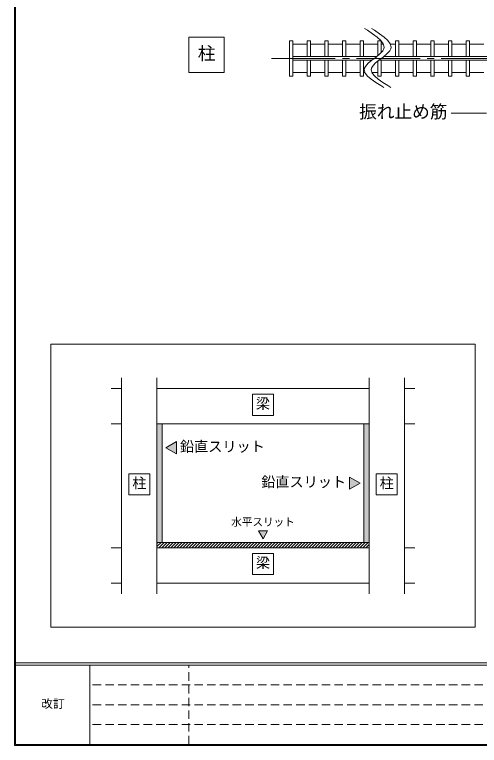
# Model space of a CAD drawing. Units: millimetres at full size, sheet at 1:2; details may follow other scales. Extents: x -891 to 891, y -194 to 194.
# Drawn here: x -890.8 to -759.3, y -194.2 to 12.4 of the extents above; entities that cross this region are included whole.
import ezdxf
from ezdxf.enums import TextEntityAlignment as Align

# ---------------------------------------------------------------- set-up
doc = ezdxf.new("R2010")
doc.units = ezdxf.units.MM
doc.header["$LTSCALE"] = 2
doc.linetypes.add('CHAIN2', pattern=[12, 9, -1, 1, -1])
doc.linetypes.add('DASHED1', pattern=[1.8, 1.2, -0.6])
doc.layers.add('0-0_', color=7, linetype='Continuous', lineweight=9)
doc.layers.add('1-0_', color=5, linetype='Continuous', lineweight=9)
doc.styles.add('ＭＳ ゴシック', font='')
doc.styles.get('ＭＳ ゴシック').set_extended_font_data('MS Gothic')

msp = doc.modelspace()

# ---------------------------------------------------------------- linework, layer by layer
at = {"layer": '0-0_'}
for p, q in [((-890.56, -193.9), (-890.56, 193.9)), ((-760.56, -80.8), (-880.56, -80.8)), ((-880.56, -80.8), (-880.56, -160.8)), ((-860.56, -90.3), (-860.56, -151.3)), ((-850.56, -90.3), (-850.56, -151.3)), ((-790.56, -90.3), (-790.56, -151.3)), ((-780.56, -90.3), (-780.56, -151.3)), ((-863.56, -93.3), (-860.56, -93.3)), ((-850.56, -93.3), (-790.56, -93.3)), ((-817.56, -94.9), (-823.56, -94.9)), ((-817.56, -100.9), (-817.56, -94.9)), ((-780.56, -93.3), (-777.56, -93.3)), ((-863.56, -103.3), (-860.56, -103.3)), ((-850.56, -103.3), (-790.56, -103.3)), ((-849.06, -103.3), (-849.06, -136.8)), ((-792.06, -103.3), (-792.06, -136.8)), ((-780.56, -103.3), (-777.56, -103.3)), ((-845.06, -108.318), (-848.06, -110.05)), ((-845.06, -111.782), (-845.06, -108.318)), ((-848.06, -110.05), (-845.06, -111.782)), ((-852.56, -117.4), (-858.56, -117.4)), ((-852.56, -123.4), (-852.56, -117.4)), ((-782.56, -117.4), (-788.56, -117.4)), ((-782.56, -123.4), (-782.56, -117.4)), ((-796.06, -118.318), (-793.06, -120.05)), ((-796.06, -121.782), (-796.06, -118.318)), ((-793.06, -120.05), (-796.06, -121.782)), ((-863.56, -138.3), (-860.56, -138.3)), ((-850.56, -136.8), (-790.56, -136.8)), ((-850.56, -138.001), (-849.359, -136.8)), ((-850.56, -137.153), (-850.207, -136.8)), ((-850.56, -138.3), (-790.56, -138.3)), ((-850.01, -138.3), (-848.51, -136.8)), ((-849.162, -138.3), (-847.662, -136.8)), ((-848.313, -138.3), (-846.813, -136.8)), ((-847.465, -138.3), (-845.965, -136.8)), ((-846.616, -138.3), (-845.116, -136.8)), ((-845.768, -138.3), (-844.268, -136.8)), ((-844.919, -138.3), (-843.419, -136.8)), ((-844.071, -138.3), (-842.571, -136.8)), ((-843.222, -138.3), (-841.722, -136.8)), ((-842.374, -138.3), (-840.874, -136.8)), ((-841.525, -138.3), (-840.025, -136.8)), ((-840.677, -138.3), (-839.177, -136.8)), ((-839.828, -138.3), (-838.328, -136.8)), ((-838.98, -138.3), (-837.48, -136.8)), ((-838.131, -138.3), (-836.631, -136.8)), ((-837.282, -138.3), (-835.782, -136.8)), ((-836.434, -138.3), (-834.934, -136.8)), ((-835.585, -138.3), (-834.085, -136.8)), ((-834.737, -138.3), (-833.237, -136.8)), ((-833.888, -138.3), (-832.388, -136.8)), ((-833.04, -138.3), (-831.54, -136.8)), ((-832.191, -138.3), (-830.691, -136.8)), ((-831.343, -138.3), (-829.843, -136.8)), ((-830.494, -138.3), (-828.994, -136.8)), ((-829.646, -138.3), (-828.146, -136.8)), ((-828.797, -138.3), (-827.297, -136.8)), ((-827.949, -138.3), (-826.449, -136.8)), ((-827.1, -138.3), (-825.6, -136.8)), ((-826.252, -138.3), (-824.752, -136.8)), ((-825.403, -138.3), (-823.903, -136.8)), ((-824.555, -138.3), (-823.055, -136.8)), ((-823.706, -138.3), (-822.206, -136.8)), ((-822.857, -138.3), (-821.357, -136.8)), ((-822.009, -138.3), (-820.509, -136.8)), ((-821.16, -138.3), (-819.66, -136.8)), ((-820.312, -138.3), (-818.812, -136.8)), ((-819.463, -138.3), (-817.963, -136.8)), ((-818.615, -138.3), (-817.115, -136.8)), ((-817.766, -138.3), (-816.266, -136.8)), ((-816.918, -138.3), (-815.418, -136.8)), ((-816.069, -138.3), (-814.569, -136.8)), ((-815.221, -138.3), (-813.721, -136.8)), ((-814.372, -138.3), (-812.872, -136.8)), ((-813.524, -138.3), (-812.024, -136.8)), ((-812.675, -138.3), (-811.175, -136.8)), ((-811.827, -138.3), (-810.327, -136.8)), ((-810.978, -138.3), (-809.478, -136.8)), ((-810.13, -138.3), (-808.63, -136.8)), ((-809.281, -138.3), (-807.781, -136.8)), ((-808.433, -138.3), (-806.933, -136.8)), ((-807.584, -138.3), (-806.084, -136.8)), ((-806.735, -138.3), (-805.235, -136.8)), ((-805.887, -138.3), (-804.387, -136.8)), ((-805.038, -138.3), (-803.538, -136.8)), ((-804.19, -138.3), (-802.69, -136.8)), ((-803.341, -138.3), (-801.841, -136.8)), ((-802.493, -138.3), (-800.993, -136.8)), ((-801.644, -138.3), (-800.144, -136.8)), ((-800.796, -138.3), (-799.296, -136.8)), ((-799.947, -138.3), (-798.447, -136.8)), ((-799.099, -138.3), (-797.599, -136.8)), ((-798.25, -138.3), (-796.75, -136.8)), ((-797.402, -138.3), (-795.902, -136.8)), ((-796.553, -138.3), (-795.053, -136.8)), ((-795.705, -138.3), (-794.205, -136.8)), ((-794.856, -138.3), (-793.356, -136.8)), ((-794.008, -138.3), (-792.508, -136.8)), ((-793.159, -138.3), (-791.659, -136.8)), ((-792.31, -138.3), (-790.81, -136.8)), ((-791.462, -138.3), (-790.56, -137.398)), ((-790.613, -138.3), (-790.56, -138.247)), ((-780.56, -138.3), (-777.56, -138.3)), ((-817.56, -139.9), (-823.56, -139.9)), ((-817.56, -145.9), (-817.56, -139.9)), ((-863.56, -148.3), (-860.56, -148.3)), ((-850.56, -148.3), (-790.56, -148.3)), ((-780.56, -148.3), (-777.56, -148.3)), ((-330.56, -170.8), (-890.56, -170.8)), ((-330.56, -171.5), (-890.56, -171.5)), ((-869.56, -193.9), (-869.56, -171.5)), ((-890.84, -194.18), (-330.28, -194.18))]:
    msp.add_line(p, q, dxfattribs=at)
at = {"layer": '0-0_', "linetype": 'DASHED1'}
for p, q in [((-841.56, -193.9), (-841.56, -171.5)), ((-729.56, -177.1), (-869.56, -177.1)), ((-729.56, -182.7), (-869.56, -182.7)), ((-729.56, -188.3), (-869.56, -188.3))]:
    msp.add_line(p, q, dxfattribs=at)
at = {"layer": '0-0_'}
for points in [[(-330.28, 194.18), (-890.84, 194.18), (-890.84, -194.18)], [(-330.56, 193.9), (-330.56, -193.9), (-890.56, -193.9)], [(-880.56, -160.8), (-760.56, -160.8), (-760.56, -80.8)], [(-823.56, -94.9), (-823.56, -100.9), (-817.56, -100.9)], [(-858.56, -117.4), (-858.56, -123.4), (-852.56, -123.4)], [(-788.56, -117.4), (-788.56, -123.4), (-782.56, -123.4)], [(-823.56, -139.9), (-823.56, -145.9), (-817.56, -145.9)]]:
    msp.add_lwpolyline(points, dxfattribs=at)
msp.add_lwpolyline([(-819.261, -133.55), (-821.859, -133.55), (-820.56, -135.8)], close=True, dxfattribs=at)
at = {"layer": '0-0_', "color": 1}
for points in [[(-850.56, -103.3), (-850.56, -136.8), (-849.06, -103.3), (-849.06, -136.8)], [(-792.06, -103.3), (-792.06, -136.8), (-790.56, -103.3), (-790.56, -136.8)], [(-848.06, -110.05), (-845.06, -111.782), (-845.06, -108.318)], [(-793.06, -120.05), (-796.06, -121.782), (-796.06, -118.318)]]:
    msp.add_solid(points, dxfattribs=at)
at = {"layer": '0-0_', "color": 178}
msp.add_solid([(-820.56, -135.8), (-819.261, -133.55), (-821.859, -133.55)], dxfattribs=at)
at = {"layer": '1-0_', "color": 7}
for p, q in [((-841.51, 6), (-841.51, -4)), ((-831.51, 6), (-841.51, 6)), ((-831.51, -4), (-831.51, 6)), ((-841.51, -4), (-831.51, -4)), ((-757.36, -15.49), (-767.36, -15.49))]:
    msp.add_line(p, q, dxfattribs=at)
at = {"layer": '1-0_'}
for p, q in [((-812.11, -5), (-812.11, 5)), ((-807.11, 0.5), (-807.11, 5)), ((-802.11, 0.5), (-802.11, 5)), ((-797.11, 0.5), (-797.11, 5)), ((-792.11, 0.5), (-792.11, 5)), ((-787.11, 5), (-788.11, 5)), ((-788.11, 5), (-788.11, 0.786)), ((-787.11, 1.715), (-787.11, 5)), ((-782.11, 0.5), (-782.11, 5)), ((-777.11, 0.5), (-777.11, 5)), ((-772.11, 0.5), (-772.11, 5)), ((-767.11, 0.5), (-767.11, 5)), ((-762.11, 0.5), (-762.11, 5)), ((-808.11, -0.5), (-808.11, -5)), ((-807.11, -5), (-807.11, -0.5)), ((-803.11, -0.5), (-803.11, -5)), ((-802.11, -5), (-802.11, -0.5)), ((-798.11, -0.5), (-798.11, -5)), ((-797.11, -5), (-797.11, -0.5)), ((-793.11, -0.5), (-793.11, -5)), ((-792.11, -5), (-792.11, -0.5)), ((-788.11, -0.781), (-788.11, -5)), ((-787.11, -5), (-787.11, -0.5)), ((-783.11, -0.5), (-783.11, -5)), ((-782.11, -5), (-782.11, -0.5)), ((-778.11, -0.5), (-778.11, -5)), ((-777.11, -5), (-777.11, -0.5)), ((-773.11, -0.5), (-773.11, -5)), ((-772.11, -5), (-772.11, -0.5)), ((-768.11, -0.5), (-768.11, -5)), ((-767.11, -5), (-767.11, -0.5)), ((-763.11, -0.5), (-763.11, -5)), ((-762.11, -5), (-762.11, -0.5)), ((-813.11, -5), (-812.11, -5)), ((-808.11, -5), (-807.11, -5)), ((-803.11, -5), (-802.11, -5)), ((-798.11, -5), (-797.11, -5)), ((-793.11, -5), (-792.11, -5)), ((-788.11, -5), (-787.11, -5)), ((-783.11, -5), (-782.11, -5)), ((-778.11, -5), (-777.11, -5)), ((-773.11, -5), (-772.11, -5)), ((-768.11, -5), (-767.11, -5)), ((-763.11, -5), (-762.11, -5))]:
    msp.add_line(p, q, dxfattribs=at)
at = {"layer": '1-0_', "color": 4}
for p, q in [((-812.11, 4), (-808.11, 4)), ((-807.11, 4), (-803.11, 4)), ((-802.11, 4), (-798.11, 4)), ((-797.11, 4), (-793.11, 4)), ((-792.11, 4), (-788.11, 4)), ((-787.11, 4), (-786.522, 4)), ((-784.522, 4), (-783.11, 4)), ((-782.11, 4), (-778.11, 4)), ((-777.11, 4), (-773.11, 4)), ((-772.11, 4), (-768.11, 4)), ((-767.11, 4), (-763.11, 4)), ((-762.11, 4), (-758.11, 4)), ((-812.11, 0.5), (-788.46, 0.5)), ((-786.46, 0.5), (-713.11, 0.5)), ((-812.11, -0.5), (-789.75, -0.5)), ((-787.75, -0.5), (-713.11, -0.5)), ((-812.11, -4), (-808.11, -4)), ((-807.11, -4), (-803.11, -4)), ((-802.11, -4), (-798.11, -4)), ((-797.11, -4), (-793.11, -4)), ((-792.11, -4), (-791.698, -4)), ((-789.698, -4), (-788.11, -4)), ((-787.11, -4), (-783.11, -4)), ((-782.11, -4), (-778.11, -4)), ((-777.11, -4), (-773.11, -4)), ((-772.11, -4), (-768.11, -4)), ((-767.11, -4), (-763.11, -4)), ((-762.11, -4), (-758.11, -4))]:
    msp.add_line(p, q, dxfattribs=at)
at = {"layer": '1-0_', "color": 6, "linetype": 'CHAIN2'}
msp.add_line((-818.11, 0), (-371.61, 0), dxfattribs=at)
at = {"layer": '1-0_', "color": 3}
for points in [[(-791.854, 8.5), (-790.992, 7.948), (-789.559, 6.997), (-788.279, 6.047), (-787.249, 5.101), (-786.563, 4.16), (-786.32, 3.225), (-786.42, 2.685), (-786.697, 2.167), (-787.509, 1.279), (-788.588, 0.395), (-789.75, -0.485), (-790.815, -1.362), (-791.599, -2.24), (-791.854, -2.749), (-791.927, -3.259), (-791.655, -4.139), (-790.961, -5.02), (-789.937, -5.903), (-788.675, -6.786), (-787.267, -7.67), (-786.42, -8.183)], [(-789.854, 8.5), (-788.992, 7.948), (-787.559, 6.997), (-786.279, 6.047), (-785.249, 5.101), (-784.563, 4.16), (-784.32, 3.225), (-784.42, 2.685), (-784.697, 2.167), (-785.509, 1.279), (-786.588, 0.395), (-787.75, -0.485), (-788.815, -1.362), (-789.599, -2.24), (-789.854, -2.749), (-789.927, -3.259), (-789.655, -4.139), (-788.961, -5.02), (-787.937, -5.903), (-786.675, -6.786), (-785.267, -7.67), (-784.42, -8.183)]]:
    msp.add_lwpolyline(points, dxfattribs=at)
at = {"layer": '1-0_'}
for points in [[(-812.11, 5), (-813.11, 5), (-813.11, -5)], [(-807.11, 5), (-808.11, 5), (-808.11, 0.5)], [(-802.11, 5), (-803.11, 5), (-803.11, 0.5)], [(-797.11, 5), (-798.11, 5), (-798.11, 0.5)], [(-792.11, 5), (-793.11, 5), (-793.11, 0.5)], [(-782.11, 5), (-783.11, 5), (-783.11, 0.5)], [(-777.11, 5), (-778.11, 5), (-778.11, 0.5)], [(-772.11, 5), (-773.11, 5), (-773.11, 0.5)], [(-767.11, 5), (-768.11, 5), (-768.11, 0.5)], [(-762.11, 5), (-763.11, 5), (-763.11, 0.5)]]:
    msp.add_lwpolyline(points, dxfattribs=at)

# ---------------------------------------------------------------- texts
at = {"layer": '0-0_', "style": 'ＭＳ ゴシック'}
for s, height, p in [('梁', 2.933, (-822.56, -99.9)), ('鉛直スリット', 2.933, (-844.06, -112.05)), ('柱', 2.933, (-857.56, -122.4)), ('鉛直スリット', 2.933, (-821.06, -122.05)), ('柱', 2.933, (-787.56, -122.4)), ('水平スリット', 2.199, (-829.56, -132.8)), ('梁', 2.933, (-822.56, -144.9))]:
    msp.add_text(s, height=height, dxfattribs=at).set_placement(p, align=Align.BOTTOM_LEFT)
at = {"layer": '0-0_', "style": 'ＭＳ ゴシック', "width": 1.05}
msp.add_text('改訂', height=2.346, dxfattribs=at).set_placement((-883.36, -184.3), align=Align.BOTTOM_LEFT)
at = {"layer": '1-0_', "color": 7, "style": 'ＭＳ ゴシック'}
for s, p in [('柱', (-839.01, -1.5)), ('振れ止め筋', (-793.36, -17.99))]:
    msp.add_text(s, height=3.666, dxfattribs=at).set_placement(p, align=Align.BOTTOM_LEFT)

doc.saveas('drawing.dxf')
